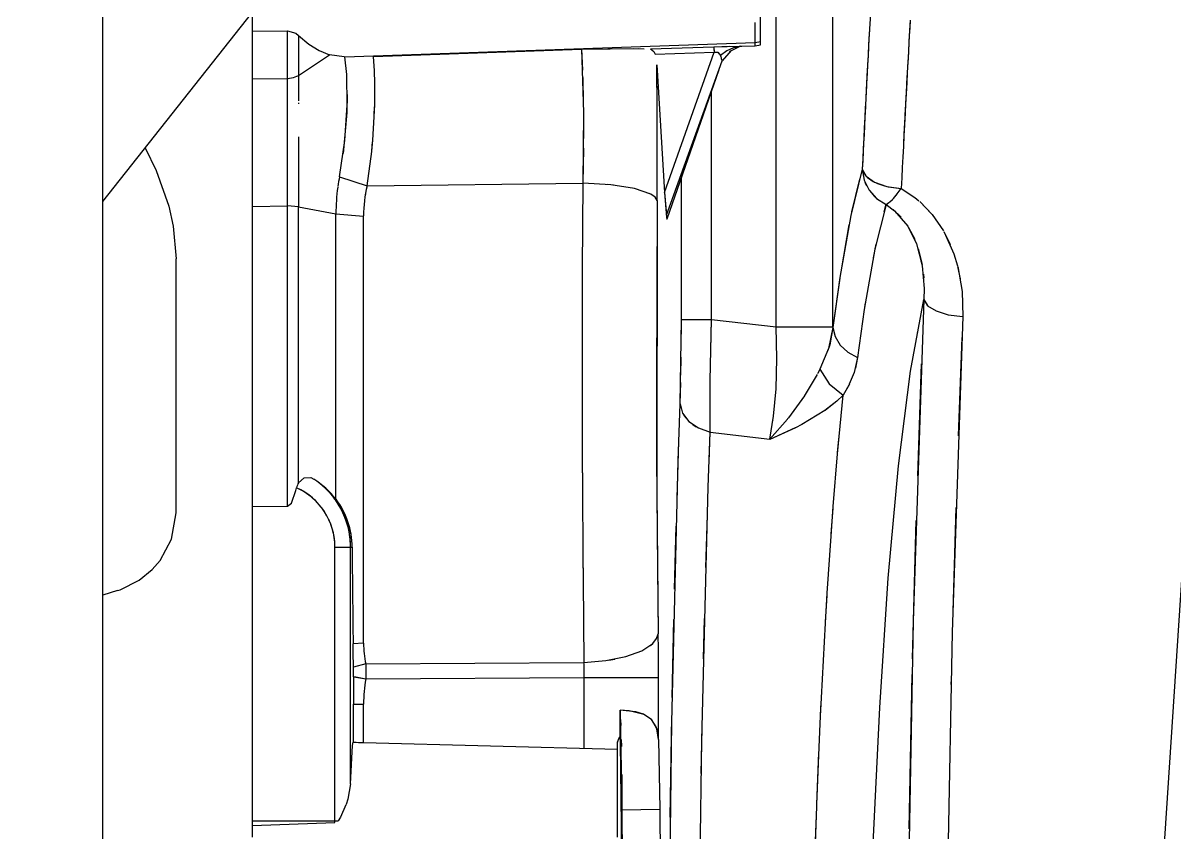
# Model space of a CAD drawing. Header units: millimetres. Extents: x 1084702 to 1166801, y 36632 to 124519.
# Drawn here: x 1103243.4 to 1103385.4, y 47885.8 to 47985.6 of the extents above; entities that cross this region are included whole.
import ezdxf

# ---------------------------------------------------------------- set-up
doc = ezdxf.new("R2010")
doc.units = ezdxf.units.MM
doc.header["$LTSCALE"] = 250
doc.layers.get('0').update_dxf_attribs({"color": 255})
doc.layers.add('%posline', color=240, linetype='Continuous')
doc.layers.add('%symbol', color=1, linetype='Continuous')
doc.styles.add('ROMANS', font='ROMANS.shx', dxfattribs={"height": 100})
doc.dimstyles.new('dott', dxfattribs={"dimscale": 100, "dimtxt": 150, "dimasz": 0.01, "dimexe": 0.5, "dimexo": 1, "dimgap": 1, "dimtad": 1, "dimdsep": 46, "dimtxsty": 'ROMANS', "dimcen": 1.5, "dimclrd": 1, "dimclre": 1, "dimclrt": 2, "dimazin": 2, "dimtfac": 1, "dimtmove": 2, "dimatfit": 3, "dimldrblk": 'DOT', "dimfxl": 1, "dimtvp": 100, "dimtolj": 1, "dimarcsym": 0})

# ---------------------------------------------------------------- blocks, each defined once
blk = doc.blocks.new('_Dot')
at = {"color": 0, "linetype": 'ByBlock', "lineweight": -2}
blk.add_line((-0.5, 0), (-1, 0), dxfattribs=at)
at = {"color": 0, "linetype": 'ByBlock', "const_width": 0.5}
blk.add_lwpolyline([(-0.25, 0, 1), (0.25, 0, 1)], format="xyb", close=True, dxfattribs=at)
blk = doc.blocks.new('GENERATOR-CENTER')
for p, q in [((-1442.15, -77.43), (-1412.9, 368.88)), ((-1564.59, 131.34), (-1508.2, 202.7)), ((-1481.55, 115.9), (-1481.55, 189.66)), ((-1481.55, 115.9), (-1481.55, 189.66)), ((-1474.54, 115.9), (-1474.54, 185.31)), ((-1474.54, 115.9), (-1474.54, 185.31)), ((-1483.46, 151.08), (-1483.46, 172.35)), ((-1564.59, -190.04), (-1564.59, 166.52)), ((-1546.11, 152.34), (-1546.11, 154.73)), ((-1546.11, 152.34), (-1541.79, 152.37)), ((-1546.11, 152.34), (-1541.79, 152.37)), ((-1546.11, 147.99), (-1546.11, 152.34)), ((-1541.79, 152.37), (-1540.79, 152.09)), ((-1540.79, 152.09), (-1540.45, 151.82)), ((-1484.14, 152.25), (-1484.14, 153.42)), ((-1484.14, 152.84), (-1484.14, 153.25)), ((-1484.14, 151.65), (-1484.14, 152.25)), ((-1483.46, 152.21), (-1483.46, 153.26)), ((-1540.45, 151.82), (-1540.44, 146.9)), ((-1540.45, 151.82), (-1540.45, 149.56)), ((-1540.45, 151.82), (-1539.19, 150.75)), ((-1539.19, 150.75), (-1537.91, 149.95)), ((-1534.74, 149.17), (-1484.14, 150.94)), ((-1534.74, 149.17), (-1484.14, 150.94)), ((-1484.14, 150.94), (-1484.14, 151.65)), ((-1484.14, 150.94), (-1484.14, 151.63)), ((-1484.14, 150.94), (-1483.46, 151.08)), ((-1484.14, 150.94), (-1483.46, 151.08)), ((-1484.14, 150.53), (-1484.14, 150.94)), ((-1484.14, 150.53), (-1484.14, 150.94)), ((-1484.14, 150.53), (-1483.46, 150.67)), ((-1484.14, 150.53), (-1483.46, 150.67)), ((-1483.46, 151.09), (-1483.46, 151.7)), ((-1483.46, 150.67), (-1483.46, 151.08)), ((-1483.46, 150.67), (-1483.46, 151.08)), ((-1540.44, 146.89), (-1536.62, 149.42)), ((-1540.44, 146.88), (-1536.62, 149.42)), ((-1537.91, 149.95), (-1536.62, 149.42)), ((-1534.8, 149.17), (-1536.62, 149.42)), ((-1534.8, 149.17), (-1536.62, 149.42)), ((-1534.8, 149.17), (-1534.74, 149.17)), ((-1534.8, 149.17), (-1534.74, 149.17)), ((-1534.8, 149.17), (-1534.74, 149.17)), ((-1534.8, 149.17), (-1534.74, 149.17)), ((-1534.8, 149.17), (-1534.74, 149.17)), ((-1534.51, 146.99), (-1534.74, 149.17)), ((-1531.21, 149.22), (-1505.54, 150.1)), ((-1531.21, 149.22), (-1531.21, 149.22)), ((-1531.09, 147.44), (-1531.21, 149.22)), ((-1505.54, 150.1), (-1498.49, 150.2)), ((-1505.54, 150.1), (-1505.32, 142.32)), ((-1505.54, 150.1), (-1505.43, 147.55)), ((-1505.52, 150.1), (-1499.13, 150.2)), ((-1500.62, 150.2), (-1500.62, 150.19)), ((-1500.62, 150.2), (-1500.62, 150.19)), ((-1498.49, 150.2), (-1497.81, 150.18)), ((-1497.05, 150.15), (-1489.23, 150.42)), ((-1497.05, 150.15), (-1489.23, 150.42)), ((-1497.05, 150.15), (-1496.61, 149.85)), ((-1497.05, 150.15), (-1497.05, 150.15)), ((-1497.05, 150.15), (-1497.05, 150.15)), ((-1497.05, 150.15), (-1496.61, 149.85)), ((-1496.61, 149.85), (-1496.48, 149.51)), ((-1496.61, 149.85), (-1496.48, 149.51)), ((-1496.48, 149.51), (-1489.19, 149.77)), ((-1496.48, 149.51), (-1489.19, 149.77)), ((-1495.3, 132.44), (-1489.19, 149.77)), ((-1495.3, 132.44), (-1489.19, 149.77)), ((-1489.23, 150.42), (-1485.92, 150.47)), ((-1489.23, 150.42), (-1487.24, 150.47)), ((-1489.23, 150.42), (-1489.19, 149.77)), ((-1489.23, 150.42), (-1489.22, 150.33)), ((-1489.22, 150.33), (-1489.21, 150.11)), ((-1489.21, 150.11), (-1489.19, 149.77)), ((-1489.19, 149.77), (-1488.73, 149.76)), ((-1488.76, 149.77), (-1488.42, 149.44)), ((-1488.73, 149.76), (-1488.4, 149.36)), ((-1488.53, 149.47), (-1488.5, 149.54)), ((-1488.53, 149.47), (-1488.5, 149.54)), ((-1488.42, 149.44), (-1488.4, 149.36)), ((-1487.64, 149.93), (-1488.39, 149.36)), ((-1488.39, 149.36), (-1488.39, 149.35)), ((-1488.29, 150.45), (-1488.29, 150.45)), ((-1488.29, 150.45), (-1488.29, 150.45)), ((-1487.1, 149.96), (-1488.19, 148.67)), ((-1487.1, 149.96), (-1488.19, 148.67)), ((-1488.16, 150.48), (-1488.17, 150.48)), ((-1488.16, 150.48), (-1488.17, 150.48)), ((-1486.81, 150.3), (-1487.64, 149.93)), ((-1487.28, 149.84), (-1486.07, 150.44)), ((-1487.28, 149.84), (-1487.19, 149.89)), ((-1485.92, 150.47), (-1486.81, 150.3)), ((-1486.77, 150.31), (-1486.17, 150.42)), ((-1486.17, 150.42), (-1486.07, 150.44)), ((-1486.17, 150.42), (-1486.17, 150.42)), ((-1486.07, 150.44), (-1485.78, 150.47)), ((-1485.92, 150.47), (-1484.14, 150.53)), ((-1485.92, 150.47), (-1484.14, 150.53)), ((-1546.11, 146.46), (-1546.11, 148.68)), ((-1496.27, 148.2), (-1495.3, 132.44)), ((-1496.27, 148.2), (-1495.3, 132.44)), ((-1495.07, 129.66), (-1488.19, 148.67)), ((-1546.11, 146.46), (-1541.8, 146.51)), ((-1546.11, 146.46), (-1541.8, 146.51)), ((-1546.11, 143.48), (-1546.11, 146.46)), ((-1546.11, 130.74), (-1546.11, 146.46)), ((-1541.8, 146.5), (-1541.06, 146.61)), ((-1541.8, 146.5), (-1541.8, 146.49)), ((-1541.8, 146.5), (-1541.71, 146.5)), ((-1541.06, 146.61), (-1540.44, 146.89)), ((-1540.52, 146.84), (-1540.44, 146.88)), ((-1534.43, 143.22), (-1534.5, 146.99)), ((-1531.04, 145.91), (-1531.09, 147.44)), ((-1531.05, 146.11), (-1531.09, 147.34)), ((-1505.4, 146.63), (-1505.33, 143.45)), ((-1494.99, 129.22), (-1488.56, 147.63)), ((-1531.05, 143.3), (-1531.04, 145.9)), ((-1470.44, 145.31), (-1470.43, 145.31)), ((-1534.45, 142.32), (-1534.41, 144.52)), ((-1489.52, 116.81), (-1489.52, 144.89)), ((-1489.52, 116.81), (-1489.52, 144.89)), ((-1534.91, 137.27), (-1534.45, 142.32)), ((-1534.72, 138.86), (-1534.43, 143.22)), ((-1531.11, 141.79), (-1531.05, 143.29)), ((-1531.1, 142.02), (-1531.06, 143.03)), ((-1505.32, 142.32), (-1505.39, 133.62)), ((-1505.32, 142.32), (-1505.31, 139.09)), ((-1546.11, 139.43), (-1546.11, 141.03)), ((-1531.3, 138.89), (-1531.11, 141.78)), ((-1559.37, 137.95), (-1558.02, 135.18)), ((-1535.39, 134.4), (-1534.72, 138.86)), ((-1531.42, 137.53), (-1531.3, 138.89)), ((-1531.42, 137.59), (-1531.31, 138.69)), ((-1505.32, 137.92), (-1505.39, 133.62)), ((-1546.11, 135.11), (-1546.11, 136.51)), ((-1531.98, 133.29), (-1531.42, 137.52)), ((-1558.02, 135.18), (-1556.43, 130.77)), ((-1470.92, 135.31), (-1472.34, 129.61)), ((-1470.92, 135.32), (-1470.92, 135.31)), ((-1470.92, 135.31), (-1470.46, 134.47)), ((-1470.92, 135.31), (-1470.51, 134.53)), ((-1470.92, 135.31), (-1470.69, 133.98)), ((-1535.39, 134.4), (-1531.98, 133.29)), ((-1535.39, 134.4), (-1531.98, 133.29)), ((-1531.98, 133.29), (-1505.39, 133.62)), ((-1531.98, 133.29), (-1505.39, 133.62)), ((-1505.39, 133.62), (-1505.45, 123.14)), ((-1501.93, 133.41), (-1505.39, 133.62)), ((-1493.23, 116.81), (-1493.23, 134.28)), ((-1493.23, 116.81), (-1493.23, 134.28)), ((-1471.27, 134.11), (-1472.25, 130.06)), ((-1470.69, 133.98), (-1470.09, 132.75)), ((-1470.6, 133.72), (-1470.4, 133.28)), ((-1470.46, 134.47), (-1469.4, 133.73)), ((-1470.27, 134.29), (-1469.58, 133.82)), ((-1469.4, 133.73), (-1467.88, 133.2)), ((-1469.16, 133.62), (-1468.19, 133.28)), ((-1532.18, 132.29), (-1532.1, 132.29)), ((-1501.6, 133.37), (-1502.32, 133.45)), ((-1499, 132.93), (-1501.93, 133.41)), ((-1497.01, 132.25), (-1499, 132.93)), ((-1496.9, 132.19), (-1497.22, 132.35)), ((-1496.45, 131.86), (-1497.01, 132.25)), ((-1495.3, 132.44), (-1495.04, 129.22)), ((-1495.3, 132.44), (-1495.07, 129.4)), ((-1470.09, 132.75), (-1469.17, 131.73)), ((-1469.72, 132.27), (-1469.38, 131.91)), ((-1467.88, 133.2), (-1466.11, 132.95)), ((-1467.73, 133.17), (-1466.11, 132.95)), ((-1467.08, 131.73), (-1466.74, 132.13)), ((-1466.74, 132.13), (-1466.6, 132.29)), ((-1466.72, 132.14), (-1466.61, 132.29)), ((-1466.6, 132.29), (-1466.11, 132.95)), ((-1466.11, 132.95), (-1464.44, 131.85)), ((-1556.43, 130.77), (-1555.92, 128.31)), ((-1546.11, 130.74), (-1541.8, 130.79)), ((-1546.11, 118.97), (-1546.11, 130.74)), ((-1541.8, 119.48), (-1541.8, 130.81)), ((-1540.44, 130.7), (-1541.8, 130.81)), ((-1540.44, 96.68), (-1540.44, 130.7)), ((-1540.44, 130.7), (-1535.83, 129.83)), ((-1540.44, 96.68), (-1540.44, 130.7)), ((-1496.23, 131.45), (-1496.45, 131.86)), ((-1496.23, 131.45), (-1496.31, 108.97)), ((-1496.23, 131.45), (-1496.26, 95.46)), ((-1472.03, 131.06), (-1471.99, 131.05)), ((-1472.02, 131.06), (-1471.99, 131.05)), ((-1467.99, 130.98), (-1469.37, 125.45)), ((-1469.17, 131.73), (-1467.99, 130.98)), ((-1468, 130.97), (-1468.28, 130.01)), ((-1467.99, 130.98), (-1467.63, 131.21)), ((-1467.99, 130.98), (-1467.92, 130.94)), ((-1467.99, 130.98), (-1467.99, 130.98)), ((-1467.99, 130.98), (-1466.93, 130.2)), ((-1467.63, 131.21), (-1467.54, 131.29)), ((-1467.63, 131.21), (-1467.53, 131.29)), ((-1467.53, 131.29), (-1467.21, 131.59)), ((-1467.21, 131.59), (-1467.08, 131.73)), ((-1467.21, 131.6), (-1467.08, 131.73)), ((-1464.44, 131.85), (-1463.93, 131.43)), ((-1463.82, 131.33), (-1462.37, 129.83)), ((-1463.79, 131.31), (-1462.3, 129.75)), ((-1535.83, 94.63), (-1535.83, 129.83)), ((-1535.83, 94.63), (-1535.83, 129.83)), ((-1535.83, 129.83), (-1532.43, 129.55)), ((-1535.83, 129.83), (-1532.43, 129.55)), ((-1532.43, 120.98), (-1532.43, 129.56)), ((-1532.43, 129.52), (-1532.43, 129.55)), ((-1495.07, 129.4), (-1495.02, 129.15)), ((-1472.34, 129.61), (-1473.69, 121.96)), ((-1468.22, 130.12), (-1468.22, 130.12)), ((-1468.22, 130.12), (-1468.21, 130.12)), ((-1467.11, 130.35), (-1466.13, 129.4)), ((-1466.93, 130.2), (-1465.3, 128.29)), ((-1466.82, 129.99), (-1466.73, 129.98)), ((-1466.81, 129.99), (-1466.72, 129.98)), ((-1466.73, 129.9), (-1466.7, 129.95)), ((-1466.73, 129.9), (-1466.69, 129.95)), ((-1462.3, 129.75), (-1460.91, 127.73)), ((-1555.92, 128.31), (-1555.52, 124.29)), ((-1495.04, 129.22), (-1494.99, 129.22)), ((-1495.02, 129.15), (-1494.99, 129.27)), ((-1472.57, 128.45), (-1473.58, 122.69)), ((-1465.3, 128.29), (-1464.23, 126.14)), ((-1465.21, 128.14), (-1464.46, 126.71)), ((-1472.86, 126.8), (-1472.89, 126.82)), ((-1472.85, 126.8), (-1472.89, 126.82)), ((-1472.72, 127.84), (-1472.7, 127.82)), ((-1460.85, 127.63), (-1460.07, 126.04)), ((-1460.83, 127.58), (-1459.62, 124.89)), ((-1469.37, 125.45), (-1470.67, 118.05)), ((-1469.24, 126.07), (-1469.58, 124.38)), ((-1464.23, 126.14), (-1463.53, 123.42)), ((-1464.02, 125.51), (-1463.55, 123.57)), ((-1555.52, 92.98), (-1555.52, 124.29)), ((-1473.37, 123.85), (-1473.38, 123.86)), ((-1473.37, 123.85), (-1473.38, 123.86)), ((-1473.34, 124.05), (-1473.33, 124.05)), ((-1473.34, 124.05), (-1473.33, 124.05)), ((-1463.74, 124.24), (-1463.78, 124.24)), ((-1463.74, 124.24), (-1463.78, 124.24)), ((-1463.73, 124.05), (-1463.71, 124.05)), ((-1463.73, 124.05), (-1463.71, 124.05)), ((-1463.67, 123.8), (-1463.66, 123.8)), ((-1463.67, 123.8), (-1463.66, 123.8)), ((-1459.62, 124.89), (-1459.17, 123.41)), ((-1532.43, 121.39), (-1532.43, 122.43)), ((-1505.45, 123.14), (-1505.46, 119.75)), ((-1505.45, 122.86), (-1505.46, 120.59)), ((-1463.53, 123.42), (-1463.31, 120.64)), ((-1463.39, 122.39), (-1463.35, 121.91)), ((-1459.16, 123.35), (-1458.83, 121.83)), ((-1459.15, 123.32), (-1458.62, 120.26)), ((-1532.43, 112.82), (-1532.43, 120.98)), ((-1473.69, 121.96), (-1474.54, 115.83)), ((-1473.7, 121.89), (-1474.54, 115.83)), ((-1541.8, 93.77), (-1541.8, 119.48)), ((-1505.46, 119.76), (-1505.47, 111.62)), ((-1463.31, 120.64), (-1463.35, 119.25)), ((-1458.62, 120.26), (-1458.54, 117.17)), ((-1546.11, 107.99), (-1546.11, 119.13)), ((-1541.8, 107.31), (-1541.8, 118.48)), ((-1470.67, 118.05), (-1471.5, 112.12)), ((-1470.55, 118.86), (-1470.68, 117.98)), ((-1464.97, 110.44), (-1463.35, 119.26)), ((-1464.97, 110.44), (-1463.35, 119.25)), ((-1463.35, 119.25), (-1464.64, 79.63)), ((-1463.44, 118.8), (-1463.45, 118.8)), ((-1463.44, 118.8), (-1463.45, 118.8)), ((-1463.35, 119.26), (-1463.36, 118.94)), ((-1463.35, 119.25), (-1462.89, 118.51)), ((-1463.35, 119.25), (-1462.88, 118.5)), ((-1463.35, 119.25), (-1463.35, 119.25)), ((-1462.88, 118.5), (-1461.82, 117.85)), ((-1493.38, 106.41), (-1493.23, 116.81)), ((-1493.24, 113.16), (-1493.23, 116.81)), ((-1493.23, 116.81), (-1492.76, 116.81)), ((-1492.76, 116.81), (-1492.49, 116.81)), ((-1492.49, 116.81), (-1491.62, 116.81)), ((-1491.62, 116.81), (-1491.21, 116.81)), ((-1491.21, 116.81), (-1489.52, 116.81)), ((-1489.67, 109.27), (-1489.52, 116.81)), ((-1489.61, 112.97), (-1489.52, 116.81)), ((-1489.52, 116.81), (-1481.55, 115.9)), ((-1489.52, 116.81), (-1481.55, 115.9)), ((-1461.82, 117.85), (-1460.31, 117.39)), ((-1460.31, 117.39), (-1458.54, 117.17)), ((-1458.54, 117.17), (-1459.84, 78.24)), ((-1481.55, 115.9), (-1474.54, 115.9)), ((-1481.55, 115.9), (-1474.54, 115.9)), ((-1481.45, 112), (-1481.55, 115.9)), ((-1481.45, 112), (-1481.55, 115.9)), ((-1474.54, 115.83), (-1475.09, 113.22)), ((-1474.54, 115.83), (-1474.94, 113.68)), ((-1474.54, 115.83), (-1474.54, 115.9)), ((-1474.54, 115.83), (-1474.54, 115.9)), ((-1474.54, 115.83), (-1474.28, 114.69)), ((-1474.54, 115.83), (-1474.28, 114.69)), ((-1464.19, 115.16), (-1464.17, 115.15)), ((-1493.24, 114.71), (-1493.23, 114.71)), ((-1481.5, 113.79), (-1481.49, 113.79)), ((-1481.5, 113.79), (-1481.49, 113.79)), ((-1474.94, 113.68), (-1475.17, 112.97)), ((-1474.28, 114.69), (-1473.65, 113.64)), ((-1474.28, 114.69), (-1473.65, 113.64)), ((-1458.65, 114.6), (-1459.1, 102.44)), ((-1458.67, 114.09), (-1458.66, 114.09)), ((-1532.43, 109.2), (-1532.43, 112.82)), ((-1475.09, 113.22), (-1476.15, 110.69)), ((-1473.65, 113.64), (-1472.69, 112.76)), ((-1473.65, 113.64), (-1472.69, 112.76)), ((-1472.69, 112.76), (-1471.5, 112.12)), ((-1472.69, 112.76), (-1471.5, 112.12)), ((-1471.48, 112.26), (-1471.5, 112.12)), ((-1532.43, 109.31), (-1532.43, 112.18)), ((-1505.47, 111.62), (-1505.47, 107.52)), ((-1505.47, 111.45), (-1505.47, 107.78)), ((-1493.29, 109.93), (-1493.25, 112.14)), ((-1481.55, 108.27), (-1481.45, 112)), ((-1481.55, 108.27), (-1481.45, 112)), ((-1471.5, 112.12), (-1471.92, 110.27)), ((-1471.5, 112.12), (-1471.75, 110.82)), ((-1463.66, 111.33), (-1464.13, 97.53)), ((-1476.49, 110.02), (-1478.09, 107.33)), ((-1476.15, 110.69), (-1476.45, 110.09)), ((-1476.15, 110.69), (-1476.38, 110.22)), ((-1476.15, 110.69), (-1475.01, 108.86)), ((-1476.15, 110.69), (-1475.01, 108.86)), ((-1475.54, 109.56), (-1475.53, 109.55)), ((-1471.92, 110.27), (-1472.52, 108.83)), ((-1466.45, 98.76), (-1464.97, 110.44)), ((-1466.45, 98.76), (-1464.97, 110.44)), ((-1546.11, 93.75), (-1546.11, 108.87)), ((-1532.43, 97.5), (-1532.43, 109.2)), ((-1496.31, 108.96), (-1496.3, 104.19)), ((-1493.38, 106.41), (-1493.31, 109.05)), ((-1489.68, 102.93), (-1489.67, 109.27)), ((-1489.67, 109.26), (-1489.67, 109.28)), ((-1481.86, 104.89), (-1481.55, 108.27)), ((-1481.86, 104.89), (-1481.55, 108.27)), ((-1475.01, 108.86), (-1473.27, 107.49)), ((-1475.01, 108.86), (-1473.28, 107.49)), ((-1472.51, 108.84), (-1473.28, 107.49)), ((-1472.58, 108.7), (-1473.28, 107.49)), ((-1505.47, 107.52), (-1505.45, 99.95)), ((-1478.04, 107.4), (-1480.01, 104.69)), ((-1474.04, 106.75), (-1475.52, 105.58)), ((-1474.04, 106.75), (-1475.51, 105.59)), ((-1473.28, 107.48), (-1474.04, 106.75)), ((-1473.66, 103.65), (-1473.28, 107.49)), ((-1493.62, 99.38), (-1493.38, 106.41)), ((-1493.38, 106.41), (-1493.38, 106.4)), ((-1493.38, 106.41), (-1493.09, 105.26)), ((-1493.38, 106.39), (-1493.38, 106.41)), ((-1493.09, 105.26), (-1492.31, 104.24)), ((-1489.68, 102.93), (-1489.69, 105.89)), ((-1475.53, 105.57), (-1478.38, 103.85)), ((-1475.49, 105.65), (-1475.48, 105.65)), ((-1475.49, 105.65), (-1475.48, 105.65)), ((-1546.11, 95.84), (-1546.11, 104.61)), ((-1541.8, 95.32), (-1541.8, 105.03)), ((-1496.3, 104.19), (-1496.28, 99.81)), ((-1492.97, 105.04), (-1492.7, 104.66)), ((-1492.31, 104.24), (-1491.14, 103.43)), ((-1491.82, 103.84), (-1491.39, 103.57)), ((-1482.34, 102.03), (-1481.86, 104.89)), ((-1482.34, 102.03), (-1481.86, 104.89)), ((-1480.15, 104.51), (-1482.34, 102.03)), ((-1481.93, 104.34), (-1481.94, 104.3)), ((-1479.79, 104.97), (-1480.13, 104.54)), ((-1478.38, 103.85), (-1479.15, 103.46)), ((-1491.14, 103.43), (-1489.68, 102.93)), ((-1489.92, 96.14), (-1489.68, 102.93)), ((-1489.82, 99.21), (-1489.68, 102.93)), ((-1489.7, 102.94), (-1489.68, 102.93)), ((-1489.68, 102.93), (-1482.34, 102.03)), ((-1479.17, 103.45), (-1482.34, 102.02)), ((-1479.18, 103.44), (-1482.34, 102.02)), ((-1473.97, 100.25), (-1473.66, 103.65)), ((-1473.96, 100.39), (-1473.66, 103.61)), ((-1493.76, 94.8), (-1493.55, 101.76)), ((-1482.33, 102.03), (-1482.34, 102.03)), ((-1505.45, 99.95), (-1505.43, 95.92)), ((-1496.28, 99.78), (-1496.26, 95.07)), ((-1489.77, 100.46), (-1489.77, 100.46)), ((-1489.77, 100.46), (-1489.77, 100.46)), ((-1474.5, 93.73), (-1473.97, 100.25)), ((-1505.45, 99.44), (-1505.44, 96.26)), ((-1494.41, 67.15), (-1493.62, 99.38)), ((-1467.71, 84.93), (-1466.45, 98.76)), ((-1467.71, 84.93), (-1466.45, 98.76)), ((-1540.44, 96.68), (-1539.75, 97.3)), ((-1540.44, 96.68), (-1540.44, 96.68)), ((-1539.75, 97.3), (-1538.94, 97.31)), ((-1538.94, 97.31), (-1538.57, 97.13)), ((-1532.43, 96.26), (-1532.43, 97.5)), ((-1541.31, 94.15), (-1540.76, 95.71)), ((-1540.76, 95.71), (-1540.69, 96.05)), ((-1532.43, 86), (-1532.43, 96.26)), ((-1505.43, 95.92), (-1505.38, 87.81)), ((-1496.26, 95.46), (-1496.09, 78.07)), ((-1490.71, 64.96), (-1489.92, 96.14)), ((-1546.11, 93.75), (-1541.8, 93.77)), ((-1546.11, 93.75), (-1541.8, 93.77)), ((-1541.8, 93.77), (-1541.31, 94.15)), ((-1496.26, 95.06), (-1496.23, 90.77)), ((-1556.11, 89.73), (-1555.52, 92.98)), ((-1546.11, 55), (-1546.11, 93.75)), ((-1546.11, 55), (-1546.11, 93.75)), ((-1490.22, 86.23), (-1490.03, 92.74)), ((-1474.77, 90.11), (-1474.5, 93.73)), ((-1474.76, 90.34), (-1474.52, 93.54)), ((-1459.4, 93.61), (-1459.77, 80.82)), ((-1494.07, 83.55), (-1493.86, 91.32)), ((-1464.3, 92.02), (-1464.76, 74.96)), ((-1557.5, 87.08), (-1556.11, 89.73)), ((-1496.23, 90.73), (-1496.18, 86.1)), ((-1475.25, 83.06), (-1474.77, 90.11)), ((-1535.96, 55), (-1535.96, 88.75)), ((-1535.96, 88.75), (-1534.03, 88.75)), ((-1535.96, 88.75), (-1534.31, 88.75)), ((-1535.96, 55), (-1535.96, 88.75)), ((-1534.03, 88.75), (-1533.83, 88.75)), ((-1534.03, 59.57), (-1534.03, 88.75)), ((-1534.03, 88.75), (-1533.83, 88.75)), ((-1534.03, 59.57), (-1534.03, 88.75)), ((-1558.49, 85.98), (-1557.5, 87.08)), ((-1505.38, 87.79), (-1505.36, 84.65)), ((-1505.38, 87.54), (-1505.36, 84.67)), ((-1560.09, 84.65), (-1558.49, 85.98)), ((-1532.43, 76.9), (-1532.43, 86)), ((-1532.43, 85.1), (-1532.43, 85.9)), ((-1496.18, 86.1), (-1496.09, 78.07)), ((-1562.43, 83.48), (-1560.09, 84.65)), ((-1505.36, 84.64), (-1505.25, 74.53)), ((-1468.77, 68.99), (-1467.71, 84.93)), ((-1468.77, 68.99), (-1467.71, 84.93)), ((-1562.76, 83.38), (-1564.59, 82.84)), ((-1562.76, 83.38), (-1562.43, 83.48)), ((-1475.47, 79.36), (-1475.25, 83.06)), ((-1475.46, 79.48), (-1475.26, 82.81)), ((-1494.35, 70.21), (-1494.15, 79.81)), ((-1490.5, 74.99), (-1490.38, 79.93)), ((-1464.64, 79.63), (-1465.41, 38.24)), ((-1475.96, 70.15), (-1475.47, 79.36)), ((-1459.84, 78.24), (-1460.61, 37.58)), ((-1532.43, 76.9), (-1533.71, 76.83)), ((-1532.43, 76.9), (-1533.71, 76.83)), ((-1498.11, 75.97), (-1496.74, 76.88)), ((-1497.06, 76.61), (-1496.74, 76.88)), ((-1496.74, 76.88), (-1496.28, 77.47)), ((-1496.28, 77.47), (-1496.09, 78.07)), ((-1500.1, 75.24), (-1498.11, 75.97)), ((-1498.86, 75.65), (-1498.85, 75.65)), ((-1532.14, 74.35), (-1533.67, 73.95)), ((-1532.14, 74.35), (-1533.67, 73.95)), ((-1532.14, 74.35), (-1505.25, 74.53)), ((-1532.14, 74.35), (-1505.25, 74.53)), ((-1505.25, 74.53), (-1502.55, 74.75)), ((-1505.25, 74.53), (-1505.25, 74.53)), ((-1502.55, 74.75), (-1500.1, 75.24)), ((-1502.17, 74.81), (-1501.45, 74.93)), ((-1533.67, 72.77), (-1533.66, 69.39)), ((-1533.67, 72.77), (-1533.4, 72.74)), ((-1533.67, 72.77), (-1533.4, 72.72)), ((-1533.67, 72.77), (-1533.66, 69.39)), ((-1533.4, 72.72), (-1532.14, 72.49)), ((-1533.38, 72.74), (-1532.14, 72.49)), ((-1532.14, 72.49), (-1505.21, 72.67)), ((-1532.14, 72.49), (-1505.21, 72.67)), ((-1505.21, 63.94), (-1505.21, 72.67)), ((-1505.21, 63.94), (-1505.21, 72.67)), ((-1505.21, 72.67), (-1496.83, 72.67)), ((-1505.21, 72.67), (-1496.05, 72.67)), ((-1496.05, 65.03), (-1496.05, 72.67)), ((-1496.05, 65.03), (-1496.05, 72.67)), ((-1464.8, 73.05), (-1465.18, 54.02)), ((-1459.98, 72.54), (-1460, 71.8)), ((-1476.07, 67.9), (-1475.96, 70.16)), ((-1533.66, 64.69), (-1533.66, 69.39)), ((-1533.66, 69.39), (-1532.43, 69.39)), ((-1533.66, 69.39), (-1532.43, 69.39)), ((-1533.66, 64.69), (-1533.66, 69.39)), ((-1532.43, 64.65), (-1532.43, 69.39)), ((-1532.43, 64.65), (-1532.43, 69.39)), ((-1500.78, 65.36), (-1500.78, 68.63)), ((-1500.78, 65.36), (-1500.78, 68.63)), ((-1500.78, 68.63), (-1500.56, 56.35)), ((-1498.88, 68.43), (-1500.78, 68.63)), ((-1499.68, 68.56), (-1500.78, 68.63)), ((-1497.87, 68.12), (-1499.68, 68.56)), ((-1498.85, 68.41), (-1498.85, 68.41)), ((-1497.92, 68.15), (-1498.84, 68.43)), ((-1490.78, 60.83), (-1490.64, 68.3)), ((-1476.06, 68.01), (-1475.99, 69.6)), ((-1469.6, 51.35), (-1468.77, 68.99)), ((-1469.6, 51.35), (-1468.77, 68.99)), ((-1500.72, 67.48), (-1500.69, 66.77)), ((-1496.88, 67.45), (-1497.92, 68.15)), ((-1496.92, 67.5), (-1497.87, 68.12)), ((-1496.35, 66.61), (-1496.92, 67.5)), ((-1496.85, 67.42), (-1496.86, 67.43)), ((-1496.86, 67.41), (-1496.83, 67.38)), ((-1496.25, 66.35), (-1496.82, 67.38)), ((-1494.84, 32.93), (-1494.41, 67.15)), ((-1494.6, 55.41), (-1494.39, 67.88)), ((-1476.24, 64.09), (-1476.07, 67.91)), ((-1500.96, 65.17), (-1500.78, 65.36)), ((-1500.74, 64.66), (-1500.78, 65.36)), ((-1500.74, 64.66), (-1500.78, 65.36)), ((-1496.22, 66.25), (-1496.34, 66.6)), ((-1496.05, 65.03), (-1496.25, 66.35)), ((-1496.05, 65.03), (-1496.22, 66.25)), ((-1534.03, 59.57), (-1533.8, 64.28)), ((-1534.03, 59.57), (-1533.8, 64.28)), ((-1533.8, 64.28), (-1533.71, 64.71)), ((-1533.8, 64.28), (-1533.71, 64.71)), ((-1533.71, 64.71), (-1533.66, 64.69)), ((-1533.71, 64.71), (-1533.66, 64.69)), ((-1532.43, 64.65), (-1501.11, 63.83)), ((-1501.11, 64.64), (-1500.96, 65.17)), ((-1501.11, 64.64), (-1501.1, 64.75)), ((-1501.11, 63.95), (-1501.11, 64.64)), ((-1501.11, 63.95), (-1501.11, 64.64)), ((-1501.11, 63.83), (-1501.11, 63.95)), ((-1500.62, 56.13), (-1500.74, 64.66)), ((-1500.61, 54.42), (-1500.74, 64.66)), ((-1500.65, 65.01), (-1500.63, 64.16)), ((-1496.05, 65.03), (-1495.88, 56.43)), ((-1496.05, 65.03), (-1495.88, 56.43)), ((-1491.14, 32.08), (-1490.71, 64.96)), ((-1476.53, 57), (-1476.24, 64.1)), ((-1501.11, 53), (-1501.11, 63.83)), ((-1501.11, 62.75), (-1501.11, 63.53)), ((-1476.53, 57.05), (-1476.27, 63.37)), ((-1501.11, 60.61), (-1501.11, 62.05)), ((-1546.11, 59.11), (-1546.11, 59.78)), ((-1500.59, 60.73), (-1500.56, 56.35)), ((-1534.03, 59.57), (-1534.37, 57.69)), ((-1501.11, 57.52), (-1501.11, 59.63)), ((-1534.6, 56.97), (-1535.28, 55.44)), ((-1534.61, 56.95), (-1534.59, 57.01)), ((-1534.37, 57.69), (-1534.59, 57)), ((-1534.59, 57.01), (-1534.59, 57.01)), ((-1476.54, 56.81), (-1476.53, 57)), ((-1465.13, 57.28), (-1465.11, 57.28)), ((-1535.28, 55.44), (-1535.57, 55)), ((-1501.11, 53), (-1501.11, 56.51)), ((-1500.61, 54.78), (-1500.61, 55.7)), ((-1500.56, 56.35), (-1495.88, 56.43)), ((-1500.56, 56.35), (-1495.88, 56.43)), ((-1500.56, 56.35), (-1500.45, 27.13)), ((-1500.56, 56.35), (-1500.45, 27.13)), ((-1495.88, 56.43), (-1495.65, 26.45)), ((-1495.88, 56.43), (-1495.65, 26.45)), ((-1476.7, 52.23), (-1476.54, 56.81)), ((-1476.69, 52.52), (-1476.54, 56.73)), ((-1546.11, 54.42), (-1546.11, 55)), ((-1546.11, 55), (-1535.96, 55)), ((-1546.11, 55), (-1535.96, 55)), ((-1546.11, 54.42), (-1546.11, 55)), ((-1546.11, 54.42), (-1535.96, 54.8)), ((-1546.11, 54.42), (-1535.96, 54.8)), ((-1546.11, 53), (-1546.11, 54.42)), ((-1546.11, 53), (-1546.11, 54.42)), ((-1535.96, 55), (-1535.57, 55)), ((-1535.96, 55), (-1535.57, 55)), ((-1535.96, 54.8), (-1535.96, 55)), ((-1535.96, 54.8), (-1535.96, 55)), ((-1500.78, 40.63), (-1500.61, 54.42)), ((-1500.61, 54.73), (-1500.61, 54.73)), ((-1476.61, 54.58), (-1476.61, 54.73)), ((-1476.61, 54.58), (-1476.61, 54.73))]:
    blk.add_line(p, q)
for centre, radius, start, end in [((605.88, 37.67), 2079.09, 176.7425, 177.30824), ((534.32, 37.25), 2002.72, 176.66656, 177.2611), ((534.32, 37.25), 2002.72, 176.66652, 177.09952), ((-5078.21, 153.33), 3536.42, 359.88952, 359.98455), ((-5078.21, 153.33), 3536.42, 359.88952, 359.98455), ((605.88, 37.67), 2079.09, 176.83344, 177.30819), ((-1534.32, 234.03), 84.86, 269.7117, 269.7293), ((-1503.08, 147.75), 6.82, 14.8771, 14.9581), ((-1503.08, 147.75), 6.82, 14.9018, 14.9583), ((-1504.2, 144.3), 16.59, 16.1971, 17.7502), ((-2284.58, 137.93), 788.38, 0.27445, 0.74666), ((-2284.58, 137.93), 788.38, 359.52927, 0.74666), ((-1504.2, 144.3), 16.59, 15.2639, 16.1357), ((-9786.82, 141.39), 8245.02, 0.014323, 0.035477), ((21095.41, 141.18), 22635.86, 179.985558, 179.993445), ((21095.86, 141.18), 22636.3, 179.99415, 179.99441), ((-9786.82, 141.39), 8245.02, 359.926368, 0.014352), ((-9786.82, 141.39), 8245.02, 359.95567, 0.01417), ((-2284.58, 137.93), 788.38, 359.97543, 0.26649), ((21095.41, 141.18), 22635.86, 180.004748, 180.026527), ((-2284.58, 137.93), 788.38, 359.52927, 359.97529), ((-1512.71, 129.92), 23.12, 168.8274, 171.886), ((-1512.71, 129.92), 23.12, 172.1092, 180.2388), ((-1516.9, 129.6), 15.53, 166.2528, 180.1438), ((-1516.9, 129.6), 15.53, 166.2528, 180.1438), ((-1471.6, 118.71), 7.23, 71.5551, 71.6749), ((-1471.6, 118.71), 7.23, 71.5547, 71.6746), ((-1471.72, 123.11), 3.49, 45.9333, 46.185), ((-1471.72, 123.11), 3.49, 45.9388, 46.1906), ((-1489.79, 110.48), 16.8, 349.7854, 349.8046), ((-1489.79, 110.48), 16.8, 349.7088, 349.7209), ((-1538.53, 95.57), 2.21, 149.8938, 167.4077), ((-1538.53, 95.57), 2.21, 149.896, 167.408), ((-1544.05, 88.37), 10.33, 37.3225, 58.0013), ((-1544.03, 88.75), 10, 36.1172, 56.9379), ((-1544.03, 88.75), 10, 0.0137, 56.9379), ((-1543.96, 88.75), 8, 25.4224, 65.8696), ((-1543.96, 88.75), 8, 0.0287, 65.8696), ((-1544.05, 88.37), 10.33, 47.9037, 47.9289), ((-1544.03, 88.75), 10, 33.2957, 36.0496), ((-1543.69, 88.69), 9.86, 20.0717, 37.0981), ((-1543.69, 88.69), 9.86, 0.4008, 37.0981), ((-1543.96, 88.75), 8, 19.1493, 25.1678), ((-1543.96, 88.75), 8, 0.0287, 19.0808), ((-1544.03, 88.75), 10, 0.0137, 17.9423), ((-1543.69, 88.69), 9.86, 0.4008, 17.994), ((946.81, 108.9), 2480.73, 180.46535, 180.74075), ((946.81, 108.9), 2480.72, 180.73839, 180.74075), ((-3567.75, 50.25), 2034.21, 0.66764, 0.74876), ((-3567.75, 50.25), 2034.21, 0.66764, 0.74884), ((-1520.9, 76.89), 11.53, 179.9458, 192.7712), ((-1520.9, 76.89), 11.53, 179.9664, 192.7712), ((-1884.3, 72.76), 388.25, 359.9873, 0.7836), ((-1884.3, 72.76), 388.25, 359.9873, 0.7836), ((-1659.25, 72.52), 125.59, 0.1157, 0.6517), ((-1659.25, 72.52), 125.59, 0.1157, 0.6516), ((-1397.84, 73.42), 134.3, 179.6062, 180.3966), ((-1397.84, 73.42), 134.3, 179.6062, 180.3966), ((-1533.14, 73.06), 27.93, 359.2065, 3.0241), ((-1533.14, 73.06), 27.93, 359.2065, 3.024), ((-1515.49, 69.4), 16.94, 169.4728, 180.0395), ((-1515.49, 69.4), 16.94, 169.4728, 180.0239), ((-1530.54, 137.38), 72.75, 267.5383, 268.5115), ((-1530.54, 137.38), 72.75, 267.5383, 268.5115)]:
    blk.add_arc(centre, radius, start, end)
blk = doc.blocks.new('BL_1-deck_B4_2')
blk.add_blockref('GENERATOR-CENTER', (87054.78, 16083.83))

msp = doc.modelspace()

# ---------------------------------------------------------------- hatches: boundary and pattern name
at = {"layer": '%symbol', "true_color": 0x939598}
h = msp.add_hatch(dxfattribs=at)
h.set_pattern_fill('ANSI31', color=252, scale=100)
h.paths.add_polyline_path([(1097892.6, 52632.31), (1097892.6, 43032.31), (1109392.6, 43032.31), (1109392.6, 52632.31)])

# ---------------------------------------------------------------- block references
msp.add_blockref('BL_1-deck_B4_2', (1017763.01, 31748.48))

# ---------------------------------------------------------------- leaders
at = {"layer": '%posline', "linetype": 'ByBlock'}
msp.add_leader([(1105977.01, 46518.41), (1099711.3, 53457.36)], dimstyle='dott', override={"dimasz": 2, "dimgap": 1, "dimtad": 0, "dimclrd": 256}, dxfattribs=at)

doc.saveas('drawing.dxf')
